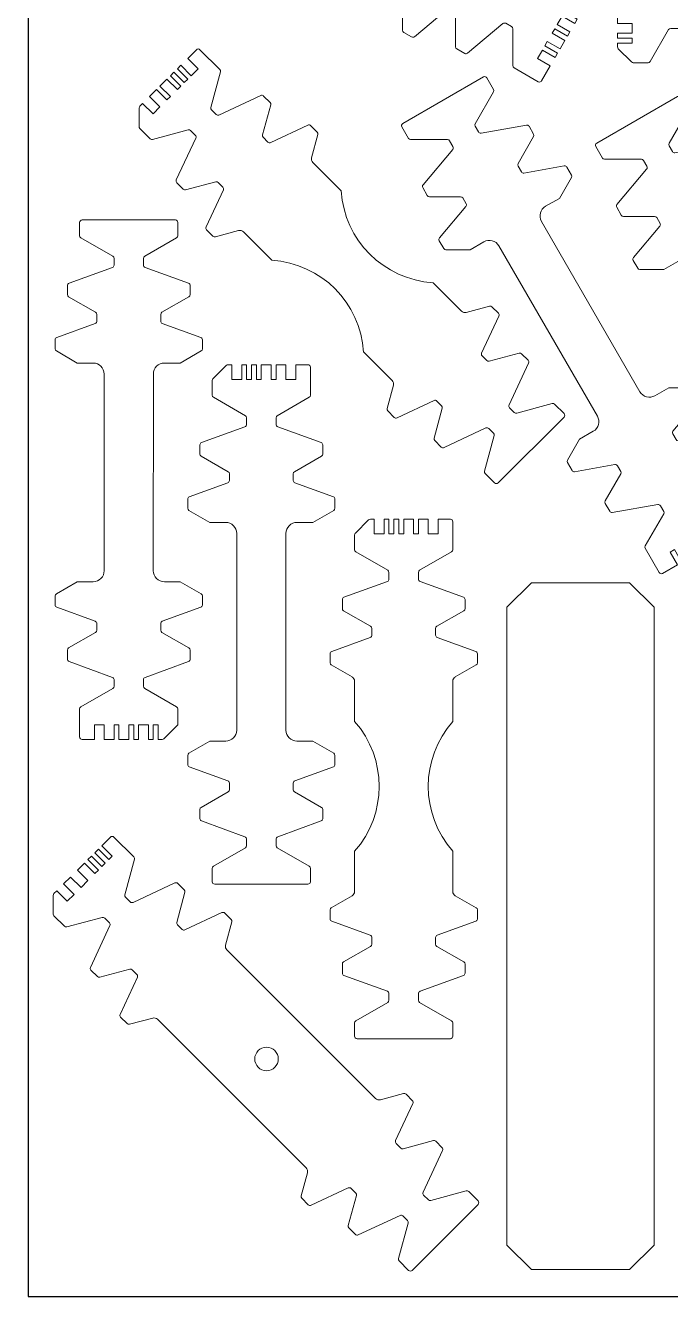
# Model space of a CAD drawing. Header units: millimetres. Extents: x -1 to 501, y 0 to 600.
# Drawn here: x -0.5 to 130.9, y 0 to 259.1 of the extents above; entities that cross this region are included whole.
import ezdxf

# ---------------------------------------------------------------- set-up
doc = ezdxf.new("R2010")
doc.units = ezdxf.units.MM
for name, color, linetype in [('Q3_NORMAL', 3, 'Continuous'), ('Q4_MEDIUM', 4, 'Continuous'), ('Q5_HIGH', 5, 'Continuous'), ('SHEET', 7, 'Continuous')]:
    doc.layers.add(name, color=color, linetype=linetype)

# ---------------------------------------------------------------- blocks, each defined once
blk = doc.blocks.new('CH_D4.8_L106__45deg__01')
at = {"layer": 'Q3_NORMAL', "color": 3, "lineweight": 13}
for p, q in [((-9.85, 50.09), (-7.15, 52.8)), ((-6.79, 52.94), (-6, 52.94)), ((7, 52.94), (9.5, 52.94))]:
    blk.add_line(p, q, dxfattribs=at)
at = {"layer": 'Q3_NORMAL', "color": 3, "linetype": 'Continuous', "lineweight": 13}
for p, q in [((10, 52.44), (10, 46.73)), ((-10, 49.74), (-10, 46.73)), ((-3, 42.11), (-3, 40.75)), ((3, 42.11), (3, 40.75)), ((-3.33, 40.28), (-12.17, 37.06)), ((3.33, 40.28), (12.17, 37.06)), ((-12.5, 36.59), (-12.5, 34.73)), ((12.5, 36.59), (12.5, 34.73)), ((-6.83, 28.86), (-14.67, 26.01)), ((-6.5, 30.69), (-6.5, 29.33)), ((6.5, 30.69), (6.5, 29.33)), ((6.83, 28.86), (14.67, 26.01)), ((-15, 25.54), (-15, 23.68)), ((15, 25.54), (15, 23.68)), ((-15, -28.54), (-15, -26.68)), ((15, -28.54), (15, -26.68)), ((-6.83, -31.86), (-14.67, -29.01)), ((6.83, -31.86), (14.67, -29.01)), ((-6.5, -33.69), (-6.5, -32.33)), ((6.5, -33.69), (6.5, -32.33)), ((-12.5, -39.59), (-12.5, -37.73)), ((12.5, -39.59), (12.5, -37.73)), ((-3.33, -43.28), (-12.17, -40.06)), ((3.33, -43.28), (12.17, -40.06)), ((-3, -45.11), (-3, -43.75)), ((3, -45.11), (3, -43.75)), ((-10, -52.44), (-10, -49.73)), ((10, -52.44), (10, -49.73)), ((9.5, -52.94), (-9.5, -52.94))]:
    blk.add_line(p, q, dxfattribs=at)
at = {"layer": 'Q3_NORMAL', "color": 3, "lineweight": 13}
for centre, start, end in [((-6.79, 52.44), 90, 135), ((9.5, 52.44), 0, 90), ((-9.5, 49.74), 135, 180)]:
    blk.add_arc(centre, 0.5, start, end, dxfattribs=at)
at = {"layer": 'Q3_NORMAL', "color": 3, "linetype": 'Continuous', "lineweight": 13}
for centre, start, end in [((-9.5, 46.73), 180, -120), ((9.5, 46.73), -60, 0), ((-3.5, 42.11), 0, 60), ((3.5, 42.11), 120, 180), ((-3.5, 40.75), -70, 0), ((3.5, 40.75), 180, -110), ((-12, 36.59), 110, 180), ((12, 36.59), 0, 70), ((-12, 34.73), 180, -120), ((12, 34.73), -60, 0), ((-7, 30.69), 0, 60), ((7, 30.69), 120, 180), ((-7, 29.33), -70, 0), ((7, 29.33), 180, -110), ((-14.5, 25.54), 110, 180), ((14.5, 25.54), 0, 70), ((-14.5, 23.68), 180, -120), ((14.5, 23.68), -60, 0), ((-14.5, -26.68), 120, 180), ((14.5, -26.68), 0, 60), ((-14.5, -28.54), 180, -110), ((14.5, -28.54), -70, 0), ((-7, -32.33), 0, 70), ((7, -32.33), 110, 180), ((-7, -33.69), -60, 0), ((7, -33.69), 180, -120), ((-12, -37.73), 120, 180), ((12, -37.73), 0, 60), ((-12, -39.59), 180, -110), ((12, -39.59), -70, 0), ((-3.5, -43.75), 0, 70), ((3.5, -43.75), 110, 180), ((-3.5, -45.11), -60, 0), ((3.5, -45.11), 180, -120), ((-9.5, -49.73), 120, 180), ((9.5, -49.73), 0, 60), ((-9.5, -52.44), 180, -90), ((9.5, -52.44), -90, 0)]:
    blk.add_arc(centre, 0.5, start, end, dxfattribs=at)
at = {"layer": 'Q4_MEDIUM', "color": 4, "linetype": 'Continuous', "lineweight": 13}
for p, q in [((-9.75, 46.3), (-3.25, 42.55)), ((9.75, 46.3), (3.25, 42.55)), ((-12.25, 34.3), (-6.75, 31.12)), ((12.25, 34.3), (6.75, 31.12)), ((-14.75, 23.24), (-10.5, 20.79)), ((14.75, 23.24), (10.5, 20.79)), ((-10, 19.92), (-10, -22.92)), ((10, 19.92), (10, -22.92)), ((-14.75, -26.24), (-10.5, -23.79)), ((14.75, -26.24), (10.5, -23.79)), ((-12.25, -37.3), (-6.75, -34.13)), ((12.25, -37.3), (6.75, -34.13)), ((-9.75, -49.3), (-3.25, -45.55)), ((9.75, -49.3), (3.25, -45.55))]:
    blk.add_line(p, q, dxfattribs=at)
for centre, start, end in [((-11, 19.92), 0, 60), ((11, 19.92), 120, 180), ((-11, -22.92), -60, 0), ((11, -22.92), 180, -120)]:
    blk.add_arc(centre, 1, start, end, dxfattribs=at)
at = {"layer": 'Q5_HIGH', "color": 5, "lineweight": 13}
for p, q in [((-6, 52.94), (-6, 49.94)), ((-4, 49.94), (-4, 52.94)), ((-4, 52.94), (-2, 52.94)), ((-2, 52.94), (-2, 49.94)), ((0, 49.94), (0, 52.94)), ((0, 52.94), (2, 52.94)), ((2, 52.94), (2, 49.94)), ((3, 49.94), (3, 52.94)), ((3, 52.94), (4, 52.94)), ((4, 52.94), (4, 49.94)), ((5, 49.94), (5, 52.94)), ((5, 52.94), (6, 52.94)), ((6, 52.94), (6, 49.94)), ((7, 49.94), (7, 52.94)), ((-6, 49.94), (-4, 49.94)), ((-2, 49.94), (0, 49.94)), ((2, 49.94), (3, 49.94)), ((4, 49.94), (5, 49.94)), ((6, 49.94), (7, 49.94))]:
    blk.add_line(p, q, dxfattribs=at)
at = {"layer": 'Q5_HIGH', "color": 5, "linetype": 'Continuous', "lineweight": 13}
blk.add_circle((0, -1.5), 2.4, dxfattribs=at)
blk = doc.blocks.new('STRIP_140x30__00deg__01')
at = {"layer": 'Q3_NORMAL', "color": 3, "lineweight": 13}
for p, q in [((-15, 65), (-10, 70)), ((-10, 70), (10, 70)), ((10, 70), (15, 65)), ((-15, -65), (-15, 65)), ((15, 65), (15, -65)), ((-10, -70), (-15, -65)), ((15, -65), (10, -70)), ((10, -70), (-10, -70))]:
    blk.add_line(p, q, dxfattribs=at)
blk = doc.blocks.new('NT_R20.00_L106__00deg__01')
at = {"layer": 'Q3_NORMAL', "color": 3, "lineweight": 13}
for p, q in [((-9.85, 50.09), (-7.15, 52.8)), ((-6.79, 52.94), (-6, 52.94)), ((7, 52.94), (9.5, 52.94))]:
    blk.add_line(p, q, dxfattribs=at)
at = {"layer": 'Q3_NORMAL', "color": 3, "linetype": 'Continuous', "lineweight": 13}
for p, q in [((10, 52.44), (10, 46.73)), ((-10, 49.74), (-10, 46.73)), ((-3, 42.11), (-3, 40.75)), ((3, 42.11), (3, 40.75)), ((-3.33, 40.28), (-12.17, 37.06)), ((3.33, 40.28), (12.17, 37.06)), ((-12.5, 36.59), (-12.5, 34.73)), ((12.5, 36.59), (12.5, 34.73)), ((-6.83, 28.86), (-14.67, 26.01)), ((-6.5, 30.69), (-6.5, 29.33)), ((6.5, 30.69), (6.5, 29.33)), ((6.83, 28.86), (14.67, 26.01)), ((-15, 25.54), (-15, 23.68)), ((15, 25.54), (15, 23.68)), ((-15, -28.54), (-15, -26.68)), ((15, -28.54), (15, -26.68)), ((-6.83, -31.86), (-14.67, -29.01)), ((6.83, -31.86), (14.67, -29.01)), ((-6.5, -33.69), (-6.5, -32.33)), ((6.5, -33.69), (6.5, -32.33)), ((-12.5, -39.59), (-12.5, -37.73)), ((12.5, -39.59), (12.5, -37.73)), ((-3.33, -43.28), (-12.17, -40.06)), ((3.33, -43.28), (12.17, -40.06)), ((-3, -45.11), (-3, -43.75)), ((3, -45.11), (3, -43.75)), ((-10, -52.44), (-10, -49.73)), ((10, -52.44), (10, -49.73)), ((9.5, -52.94), (-9.5, -52.94))]:
    blk.add_line(p, q, dxfattribs=at)
at = {"layer": 'Q3_NORMAL', "color": 3, "lineweight": 13}
for centre, start, end in [((-6.79, 52.44), 90, 135), ((9.5, 52.44), 0, 90), ((-9.5, 49.74), 135, 180)]:
    blk.add_arc(centre, 0.5, start, end, dxfattribs=at)
at = {"layer": 'Q3_NORMAL', "color": 3, "linetype": 'Continuous', "lineweight": 13}
for centre, start, end in [((-9.5, 46.73), 180, -120), ((9.5, 46.73), -60, 0), ((-3.5, 42.11), 0, 60), ((3.5, 42.11), 120, 180), ((-3.5, 40.75), -70, 0), ((3.5, 40.75), 180, -110), ((-12, 36.59), 110, 180), ((12, 36.59), 0, 70), ((-12, 34.73), 180, -120), ((12, 34.73), -60, 0), ((-7, 30.69), 0, 60), ((7, 30.69), 120, 180), ((-7, 29.33), -70, 0), ((7, 29.33), 180, -110), ((-14.5, 25.54), 110, 180), ((14.5, 25.54), 0, 70), ((-14.5, 23.68), 180, -120), ((14.5, 23.68), -60, 0), ((-14.5, -26.68), 120, 180), ((14.5, -26.68), 0, 60), ((-14.5, -28.54), 180, -110), ((14.5, -28.54), -70, 0), ((-7, -32.33), 0, 70), ((7, -32.33), 110, 180), ((-7, -33.69), -60, 0), ((7, -33.69), 180, -120), ((-12, -37.73), 120, 180), ((12, -37.73), 0, 60), ((-12, -39.59), 180, -110), ((12, -39.59), -70, 0), ((-3.5, -43.75), 0, 70), ((3.5, -43.75), 110, 180), ((-3.5, -45.11), -60, 0), ((3.5, -45.11), 180, -120), ((-9.5, -49.73), 120, 180), ((9.5, -49.73), 0, 60), ((-9.5, -52.44), 180, -90), ((9.5, -52.44), -90, 0)]:
    blk.add_arc(centre, 0.5, start, end, dxfattribs=at)
at = {"layer": 'Q4_MEDIUM', "color": 4, "linetype": 'Continuous', "lineweight": 13}
for p, q in [((-9.75, 46.3), (-3.25, 42.55)), ((9.75, 46.3), (3.25, 42.55)), ((-12.25, 34.3), (-6.75, 31.12)), ((12.25, 34.3), (6.75, 31.12)), ((-14.75, 23.24), (-10.5, 20.79)), ((14.75, 23.24), (10.5, 20.79)), ((-10, 19.92), (-10, 11.73)), ((10, 19.92), (10, 11.73)), ((-10, -22.92), (-10, -14.73)), ((10, -22.92), (10, -14.73)), ((-14.75, -26.24), (-10.5, -23.79)), ((14.75, -26.24), (10.5, -23.79)), ((-12.25, -37.3), (-6.75, -34.12)), ((12.25, -37.3), (6.75, -34.12)), ((-9.75, -49.3), (-3.25, -45.55)), ((9.75, -49.3), (3.25, -45.55))]:
    blk.add_line(p, q, dxfattribs=at)
for centre, start, end in [((-11, 19.92), 0, 60), ((11, 19.92), 120, 180), ((-11, -22.92), -60, 0), ((11, -22.92), 180, -120)]:
    blk.add_arc(centre, 1, start, end, dxfattribs=at)
at = {"layer": 'Q5_HIGH', "color": 5, "lineweight": 13}
for p, q in [((-6, 52.94), (-6, 49.94)), ((-4, 52.94), (-3, 52.94)), ((-4, 49.94), (-4, 52.94)), ((-3, 52.94), (-3, 49.94)), ((-2, 52.94), (-1, 52.94)), ((-2, 49.94), (-2, 52.94)), ((-1, 52.94), (-1, 49.94)), ((0, 52.94), (2, 52.94)), ((0, 49.94), (0, 52.94)), ((2, 52.94), (2, 49.94)), ((3, 49.94), (3, 52.94)), ((3, 52.94), (5, 52.94)), ((5, 52.94), (5, 49.94)), ((7, 49.94), (7, 52.94)), ((-6, 49.94), (-4, 49.94)), ((-3, 49.94), (-2, 49.94)), ((-1, 49.94), (0, 49.94)), ((2, 49.94), (3, 49.94)), ((5, 49.94), (7, 49.94))]:
    blk.add_line(p, q, dxfattribs=at)
at = {"layer": 'Q5_HIGH', "color": 5, "linetype": 'Continuous', "lineweight": 13}
for centre, start, end in [((-25, -1.5), -41.4096, 41.4096), ((25, -1.5), 138.5904, -138.5904)]:
    blk.add_arc(centre, 20, start, end, dxfattribs=at)
blk = doc.blocks.new('UT_L106__00deg__01')
at = {"layer": 'Q3_NORMAL', "color": 3, "lineweight": 13}
for p, q in [((-9.85, 50.09), (-7.15, 52.8)), ((-6.79, 52.94), (-6, 52.94)), ((7, 52.94), (9.5, 52.94))]:
    blk.add_line(p, q, dxfattribs=at)
at = {"layer": 'Q3_NORMAL', "color": 3, "linetype": 'Continuous', "lineweight": 13}
for p, q in [((10, 52.44), (10, 46.73)), ((-10, 49.74), (-10, 46.73)), ((-3, 42.11), (-3, 40.75)), ((3, 42.11), (3, 40.75)), ((-3.33, 40.28), (-12.17, 37.06)), ((3.33, 40.28), (12.17, 37.06)), ((-12.5, 36.59), (-12.5, 34.73)), ((12.5, 36.59), (12.5, 34.73)), ((-6.83, 28.86), (-14.67, 26.01)), ((-6.5, 30.69), (-6.5, 29.33)), ((6.5, 30.69), (6.5, 29.33)), ((6.83, 28.86), (14.67, 26.01)), ((-15, 25.54), (-15, 23.68)), ((15, 25.54), (15, 23.68)), ((-15, -28.54), (-15, -26.68)), ((15, -28.54), (15, -26.68)), ((-6.83, -31.86), (-14.67, -29.01)), ((6.83, -31.86), (14.67, -29.01)), ((-6.5, -33.69), (-6.5, -32.33)), ((6.5, -33.69), (6.5, -32.33)), ((-12.5, -39.59), (-12.5, -37.73)), ((12.5, -39.59), (12.5, -37.73)), ((-3.33, -43.28), (-12.17, -40.06)), ((3.33, -43.28), (12.17, -40.06)), ((-3, -45.11), (-3, -43.75)), ((3, -45.11), (3, -43.75)), ((-10, -52.44), (-10, -49.73)), ((10, -52.44), (10, -49.73)), ((9.5, -52.94), (-9.5, -52.94))]:
    blk.add_line(p, q, dxfattribs=at)
at = {"layer": 'Q3_NORMAL', "color": 3, "lineweight": 13}
for centre, start, end in [((-6.79, 52.44), 90, 135), ((9.5, 52.44), 0, 90), ((-9.5, 49.74), 135, 180)]:
    blk.add_arc(centre, 0.5, start, end, dxfattribs=at)
at = {"layer": 'Q3_NORMAL', "color": 3, "linetype": 'Continuous', "lineweight": 13}
for centre, start, end in [((-9.5, 46.73), 180, -120), ((9.5, 46.73), -60, 0), ((-3.5, 42.11), 0, 60), ((3.5, 42.11), 120, 180), ((-3.5, 40.75), -70, 0), ((3.5, 40.75), 180, -110), ((-12, 36.59), 110, 180), ((12, 36.59), 0, 70), ((-12, 34.73), 180, -120), ((12, 34.73), -60, 0), ((-7, 30.69), 0, 60), ((7, 30.69), 120, 180), ((-7, 29.33), -70, 0), ((7, 29.33), 180, -110), ((-14.5, 25.54), 110, 180), ((14.5, 25.54), 0, 70), ((-14.5, 23.68), 180, -120), ((14.5, 23.68), -60, 0), ((-14.5, -26.68), 120, 180), ((14.5, -26.68), 0, 60), ((-14.5, -28.54), 180, -110), ((14.5, -28.54), -70, 0), ((-7, -32.33), 0, 70), ((7, -32.33), 110, 180), ((-7, -33.69), -60, 0), ((7, -33.69), 180, -120), ((-12, -37.73), 120, 180), ((12, -37.73), 0, 60), ((-12, -39.59), 180, -110), ((12, -39.59), -70, 0), ((-3.5, -43.75), 0, 70), ((3.5, -43.75), 110, 180), ((-3.5, -45.11), -60, 0), ((3.5, -45.11), 180, -120), ((-9.5, -49.73), 120, 180), ((9.5, -49.73), 0, 60), ((-9.5, -52.44), 180, -90), ((9.5, -52.44), -90, 0)]:
    blk.add_arc(centre, 0.5, start, end, dxfattribs=at)
at = {"layer": 'Q4_MEDIUM', "color": 4, "linetype": 'Continuous', "lineweight": 13}
for p, q in [((-9.75, 46.3), (-3.25, 42.55)), ((9.75, 46.3), (3.25, 42.55)), ((-12.25, 34.3), (-6.75, 31.12)), ((12.25, 34.3), (6.75, 31.12)), ((-14.75, 23.24), (-10.5, 20.79)), ((-10.5, 20.79), (-7.25, 20.79)), ((10.5, 20.79), (7.25, 20.79)), ((14.75, 23.24), (10.5, 20.79)), ((-14.75, -26.24), (-10.5, -23.79)), ((-10.5, -23.79), (-7.26, -23.79)), ((10.5, -23.79), (7.26, -23.79)), ((14.75, -26.24), (10.5, -23.79)), ((-12.25, -37.3), (-6.75, -34.12)), ((12.25, -37.3), (6.75, -34.12)), ((-9.75, -49.3), (-3.25, -45.55)), ((9.75, -49.3), (3.25, -45.55))]:
    blk.add_line(p, q, dxfattribs=at)
at = {"layer": 'Q5_HIGH', "color": 5, "lineweight": 13}
for p, q in [((-6, 52.94), (-6, 49.94)), ((-4, 49.94), (-4, 52.94)), ((-4, 52.94), (-3, 52.94)), ((-3, 52.94), (-3, 49.94)), ((-2, 49.94), (-2, 52.94)), ((-2, 52.94), (-1, 52.94)), ((-1, 52.94), (-1, 49.94)), ((0, 49.94), (0, 52.94)), ((0, 52.94), (2, 52.94)), ((2, 52.94), (2, 49.94)), ((3, 49.94), (3, 52.94)), ((3, 52.94), (5, 52.94)), ((5, 52.94), (5, 49.94)), ((7, 49.94), (7, 52.94)), ((-6, 49.94), (-4, 49.94)), ((-3, 49.94), (-2, 49.94)), ((-1, 49.94), (0, 49.94)), ((2, 49.94), (3, 49.94)), ((5, 49.94), (7, 49.94))]:
    blk.add_line(p, q, dxfattribs=at)
at = {"layer": 'Q5_HIGH', "color": 5, "linetype": 'Continuous', "lineweight": 13}
for p, q in [((-5, 18.54), (-5.01, -21.54)), ((5, 18.54), (5.01, -21.54))]:
    blk.add_line(p, q, dxfattribs=at)
for centre, start, end in [((-7.25, 18.54), -0.0135, 90), ((7.25, 18.54), 90, -179.9865), ((-7.26, -21.54), -90, -0.0135), ((7.26, -21.54), -179.9865, -90)]:
    blk.add_arc(centre, 2.25, start, end, dxfattribs=at)
blk = doc.blocks.new('UT_L106__00deg__02')
at = {"layer": 'Q3_NORMAL', "color": 3, "lineweight": 13}
for p, q in [((-9.85, 50.09), (-7.15, 52.8)), ((-6.79, 52.94), (-6, 52.94)), ((7, 52.94), (9.5, 52.94))]:
    blk.add_line(p, q, dxfattribs=at)
at = {"layer": 'Q3_NORMAL', "color": 3, "linetype": 'Continuous', "lineweight": 13}
for p, q in [((10, 52.44), (10, 46.73)), ((-10, 49.74), (-10, 46.73)), ((-3, 42.11), (-3, 40.75)), ((3, 42.11), (3, 40.75)), ((-3.33, 40.28), (-12.17, 37.06)), ((3.33, 40.28), (12.17, 37.06)), ((-12.5, 36.59), (-12.5, 34.73)), ((12.5, 36.59), (12.5, 34.73)), ((-6.83, 28.86), (-14.67, 26.01)), ((-6.5, 30.69), (-6.5, 29.33)), ((6.5, 30.69), (6.5, 29.33)), ((6.83, 28.86), (14.67, 26.01)), ((-15, 25.54), (-15, 23.68)), ((15, 25.54), (15, 23.68)), ((-15, -28.54), (-15, -26.68)), ((15, -28.54), (15, -26.68)), ((-6.83, -31.86), (-14.67, -29.01)), ((6.83, -31.86), (14.67, -29.01)), ((-6.5, -33.69), (-6.5, -32.33)), ((6.5, -33.69), (6.5, -32.33)), ((-12.5, -39.59), (-12.5, -37.73)), ((12.5, -39.59), (12.5, -37.73)), ((-3.33, -43.28), (-12.17, -40.06)), ((3.33, -43.28), (12.17, -40.06)), ((-3, -45.11), (-3, -43.75)), ((3, -45.11), (3, -43.75)), ((-10, -52.44), (-10, -49.73)), ((10, -52.44), (10, -49.73)), ((9.5, -52.94), (-9.5, -52.94))]:
    blk.add_line(p, q, dxfattribs=at)
at = {"layer": 'Q3_NORMAL', "color": 3, "lineweight": 13}
for centre, start, end in [((-6.79, 52.44), 90, 135), ((9.5, 52.44), 0, 90), ((-9.5, 49.74), 135, 180)]:
    blk.add_arc(centre, 0.5, start, end, dxfattribs=at)
at = {"layer": 'Q3_NORMAL', "color": 3, "linetype": 'Continuous', "lineweight": 13}
for centre, start, end in [((-9.5, 46.73), 180, -120), ((9.5, 46.73), -60, 0), ((-3.5, 42.11), 0, 60), ((3.5, 42.11), 120, 180), ((-3.5, 40.75), -70, 0), ((3.5, 40.75), 180, -110), ((-12, 36.59), 110, 180), ((12, 36.59), 0, 70), ((-12, 34.73), 180, -120), ((12, 34.73), -60, 0), ((-7, 30.69), 0, 60), ((7, 30.69), 120, 180), ((-7, 29.33), -70, 0), ((7, 29.33), 180, -110), ((-14.5, 25.54), 110, 180), ((14.5, 25.54), 0, 70), ((-14.5, 23.68), 180, -120), ((14.5, 23.68), -60, 0), ((-14.5, -26.68), 120, 180), ((14.5, -26.68), 0, 60), ((-14.5, -28.54), 180, -110), ((14.5, -28.54), -70, 0), ((-7, -32.33), 0, 70), ((7, -32.33), 110, 180), ((-7, -33.69), -60, 0), ((7, -33.69), 180, -120), ((-12, -37.73), 120, 180), ((12, -37.73), 0, 60), ((-12, -39.59), 180, -110), ((12, -39.59), -70, 0), ((-3.5, -43.75), 0, 70), ((3.5, -43.75), 110, 180), ((-3.5, -45.11), -60, 0), ((3.5, -45.11), 180, -120), ((-9.5, -49.73), 120, 180), ((9.5, -49.73), 0, 60), ((-9.5, -52.44), 180, -90), ((9.5, -52.44), -90, 0)]:
    blk.add_arc(centre, 0.5, start, end, dxfattribs=at)
at = {"layer": 'Q4_MEDIUM', "color": 4, "linetype": 'Continuous', "lineweight": 13}
for p, q in [((-9.75, 46.3), (-3.25, 42.55)), ((9.75, 46.3), (3.25, 42.55)), ((-12.25, 34.3), (-6.75, 31.12)), ((12.25, 34.3), (6.75, 31.12)), ((-14.75, 23.24), (-10.5, 20.79)), ((-10.5, 20.79), (-7.25, 20.79)), ((10.5, 20.79), (7.25, 20.79)), ((14.75, 23.24), (10.5, 20.79)), ((-14.75, -26.24), (-10.5, -23.79)), ((-10.5, -23.79), (-7.26, -23.79)), ((10.5, -23.79), (7.26, -23.79)), ((14.75, -26.24), (10.5, -23.79)), ((-12.25, -37.3), (-6.75, -34.12)), ((12.25, -37.3), (6.75, -34.12)), ((-9.75, -49.3), (-3.25, -45.55)), ((9.75, -49.3), (3.25, -45.55))]:
    blk.add_line(p, q, dxfattribs=at)
at = {"layer": 'Q5_HIGH', "color": 5, "lineweight": 13}
for p, q in [((-6, 52.94), (-6, 49.94)), ((-5, 49.94), (-5, 52.94)), ((-5, 52.94), (-4, 52.94)), ((-4, 52.94), (-4, 49.94)), ((-2, 49.94), (-2, 52.94)), ((-2, 52.94), (-1, 52.94)), ((-1, 52.94), (-1, 49.94)), ((0, 49.94), (0, 52.94)), ((0, 52.94), (2, 52.94)), ((2, 52.94), (2, 49.94)), ((3, 49.94), (3, 52.94)), ((3, 52.94), (5, 52.94)), ((5, 52.94), (5, 49.94)), ((7, 49.94), (7, 52.94)), ((-6, 49.94), (-5, 49.94)), ((-4, 49.94), (-2, 49.94)), ((-1, 49.94), (0, 49.94)), ((2, 49.94), (3, 49.94)), ((5, 49.94), (7, 49.94))]:
    blk.add_line(p, q, dxfattribs=at)
at = {"layer": 'Q5_HIGH', "color": 5, "linetype": 'Continuous', "lineweight": 13}
for p, q in [((-5, 18.54), (-5.01, -21.54)), ((5, 18.54), (5.01, -21.54))]:
    blk.add_line(p, q, dxfattribs=at)
for centre, start, end in [((-7.25, 18.54), -0.0135, 90), ((7.25, 18.54), 90, -179.9865), ((-7.26, -21.54), -90, -0.0135), ((7.26, -21.54), -179.9865, -90)]:
    blk.add_arc(centre, 2.25, start, end, dxfattribs=at)
blk = doc.blocks.new('UT_L106__30deg__02')
at = {"layer": 'Q3_NORMAL', "color": 3, "lineweight": 13}
for p, q in [((-9.85, 50.09), (-7.15, 52.8)), ((-6.79, 52.94), (-6, 52.94)), ((6, 52.94), (9.5, 52.94))]:
    blk.add_line(p, q, dxfattribs=at)
at = {"layer": 'Q3_NORMAL', "color": 3, "linetype": 'Continuous', "lineweight": 13}
for p, q in [((10, 52.44), (10, 46.73)), ((-10, 49.74), (-10, 46.73)), ((-3, 42.11), (-3, 40.75)), ((3, 42.11), (3, 40.75)), ((-3.33, 40.28), (-12.17, 37.06)), ((3.33, 40.28), (12.17, 37.06)), ((-12.5, 36.59), (-12.5, 34.73)), ((12.5, 36.59), (12.5, 34.73)), ((-6.83, 28.86), (-14.67, 26.01)), ((-6.5, 30.69), (-6.5, 29.33)), ((6.5, 30.69), (6.5, 29.33)), ((6.83, 28.86), (14.67, 26.01)), ((-15, 25.54), (-15, 23.68)), ((15, 25.54), (15, 23.68)), ((-15, -28.54), (-15, -26.68)), ((15, -28.54), (15, -26.68)), ((-6.83, -31.86), (-14.67, -29.01)), ((6.83, -31.86), (14.67, -29.01)), ((-6.5, -33.69), (-6.5, -32.33)), ((6.5, -33.69), (6.5, -32.33)), ((-12.5, -39.59), (-12.5, -37.73)), ((12.5, -39.59), (12.5, -37.73)), ((-3.33, -43.28), (-12.17, -40.06)), ((3.33, -43.28), (12.17, -40.06)), ((-3, -45.11), (-3, -43.75)), ((3, -45.11), (3, -43.75)), ((-10, -52.44), (-10, -49.73)), ((10, -52.44), (10, -49.73)), ((9.5, -52.94), (-9.5, -52.94))]:
    blk.add_line(p, q, dxfattribs=at)
at = {"layer": 'Q3_NORMAL', "color": 3, "lineweight": 13}
for centre, start, end in [((-6.79, 52.44), 90, 135), ((9.5, 52.44), 0, 90), ((-9.5, 49.74), 135, -180)]:
    blk.add_arc(centre, 0.5, start, end, dxfattribs=at)
at = {"layer": 'Q3_NORMAL', "color": 3, "linetype": 'Continuous', "lineweight": 13}
for centre, start, end in [((-9.5, 46.73), -180, -120), ((9.5, 46.73), -60, 0), ((-3.5, 42.11), 0, 60), ((3.5, 42.11), 120, -180), ((-3.5, 40.75), -70, 0), ((3.5, 40.75), -180, -110), ((-12, 36.59), 110, -180), ((12, 36.59), 0, 70), ((-12, 34.73), -180, -120), ((12, 34.73), -60, 0), ((-7, 30.69), 0, 60), ((7, 30.69), 120, -180), ((-7, 29.33), -70, 0), ((7, 29.33), -180, -110), ((-14.5, 25.54), 110, -180), ((14.5, 25.54), 0, 70), ((-14.5, 23.68), -180, -120), ((14.5, 23.68), -60, 0), ((-14.5, -26.68), 120, -180), ((14.5, -26.68), 0, 60), ((-14.5, -28.54), -180, -110), ((14.5, -28.54), -70, 0), ((-7, -32.33), 0, 70), ((7, -32.33), 110, -180), ((-7, -33.69), -60, 0), ((7, -33.69), -180, -120), ((-12, -37.73), 120, -180), ((12, -37.73), 0, 60), ((-12, -39.59), -180, -110), ((12, -39.59), -70, 0), ((-3.5, -43.75), 0, 70), ((3.5, -43.75), 110, -180), ((-3.5, -45.11), -60, 0), ((3.5, -45.11), -180, -120), ((-9.5, -49.73), 120, -180), ((9.5, -49.73), 0, 60), ((-9.5, -52.44), -180, -90), ((9.5, -52.44), -90, 0)]:
    blk.add_arc(centre, 0.5, start, end, dxfattribs=at)
at = {"layer": 'Q4_MEDIUM', "color": 4, "linetype": 'Continuous', "lineweight": 13}
for p, q in [((-9.75, 46.3), (-3.25, 42.55)), ((9.75, 46.3), (3.25, 42.55)), ((-12.25, 34.3), (-6.75, 31.12)), ((12.25, 34.3), (6.75, 31.12)), ((-14.75, 23.24), (-10.5, 20.79)), ((-10.5, 20.79), (-7.25, 20.79)), ((10.5, 20.79), (7.25, 20.79)), ((14.75, 23.24), (10.5, 20.79)), ((-14.75, -26.24), (-10.5, -23.79)), ((-10.5, -23.79), (-7.26, -23.79)), ((10.5, -23.79), (7.26, -23.79)), ((14.75, -26.24), (10.5, -23.79)), ((-12.25, -37.3), (-6.75, -34.12)), ((12.25, -37.3), (6.75, -34.12)), ((-9.75, -49.3), (-3.25, -45.55)), ((9.75, -49.3), (3.25, -45.55))]:
    blk.add_line(p, q, dxfattribs=at)
at = {"layer": 'Q5_HIGH', "color": 5, "lineweight": 13}
for p, q in [((-6, 52.94), (-6, 49.94)), ((-5, 49.94), (-5, 52.94)), ((-5, 52.94), (-4, 52.94)), ((-4, 52.94), (-4, 49.94)), ((-2, 49.94), (-2, 52.94)), ((-2, 52.94), (0, 52.94)), ((0, 52.94), (0, 49.94)), ((1, 49.94), (1, 52.94)), ((1, 52.94), (2, 52.94)), ((2, 52.94), (2, 49.94)), ((3, 49.94), (3, 52.94)), ((3, 52.94), (4, 52.94)), ((4, 52.94), (4, 49.94)), ((6, 49.94), (6, 52.94)), ((-6, 49.94), (-5, 49.94)), ((-4, 49.94), (-2, 49.94)), ((0, 49.94), (1, 49.94)), ((2, 49.94), (3, 49.94)), ((4, 49.94), (6, 49.94))]:
    blk.add_line(p, q, dxfattribs=at)
at = {"layer": 'Q5_HIGH', "color": 5, "linetype": 'Continuous', "lineweight": 13}
for p, q in [((-5, 18.54), (-5.01, -21.54)), ((5, 18.54), (5.01, -21.54))]:
    blk.add_line(p, q, dxfattribs=at)
for centre, start, end in [((-7.25, 18.54), -0.0135, 90), ((7.25, 18.54), 90, -179.9865), ((-7.26, -21.54), -90, -0.0135), ((7.26, -21.54), -179.9865, -90)]:
    blk.add_arc(centre, 2.25, start, end, dxfattribs=at)
blk = doc.blocks.new('UT_L106__30deg__01')
at = {"layer": 'Q3_NORMAL', "color": 3, "lineweight": 13}
for p, q in [((-9.85, 50.09), (-7.15, 52.8)), ((-6.79, 52.94), (-6, 52.94)), ((6, 52.94), (9.5, 52.94))]:
    blk.add_line(p, q, dxfattribs=at)
at = {"layer": 'Q3_NORMAL', "color": 3, "linetype": 'Continuous', "lineweight": 13}
for p, q in [((10, 52.44), (10, 46.73)), ((-10, 49.74), (-10, 46.73)), ((-3, 42.11), (-3, 40.75)), ((3, 42.11), (3, 40.75)), ((-3.33, 40.28), (-12.17, 37.06)), ((3.33, 40.28), (12.17, 37.06)), ((-12.5, 36.59), (-12.5, 34.73)), ((12.5, 36.59), (12.5, 34.73)), ((-6.83, 28.86), (-14.67, 26.01)), ((-6.5, 30.69), (-6.5, 29.33)), ((6.5, 30.69), (6.5, 29.33)), ((6.83, 28.86), (14.67, 26.01)), ((-15, 25.54), (-15, 23.68)), ((15, 25.54), (15, 23.68)), ((-15, -28.54), (-15, -26.68)), ((15, -28.54), (15, -26.68)), ((-6.83, -31.86), (-14.67, -29.01)), ((6.83, -31.86), (14.67, -29.01)), ((-6.5, -33.69), (-6.5, -32.33)), ((6.5, -33.69), (6.5, -32.33)), ((-12.5, -39.59), (-12.5, -37.73)), ((12.5, -39.59), (12.5, -37.73)), ((-3.33, -43.28), (-12.17, -40.06)), ((3.33, -43.28), (12.17, -40.06)), ((-3, -45.11), (-3, -43.75)), ((3, -45.11), (3, -43.75)), ((-10, -52.44), (-10, -49.73)), ((10, -52.44), (10, -49.73)), ((9.5, -52.94), (-9.5, -52.94))]:
    blk.add_line(p, q, dxfattribs=at)
at = {"layer": 'Q3_NORMAL', "color": 3, "lineweight": 13}
for centre, start, end in [((-6.79, 52.44), 90, 135), ((9.5, 52.44), 0, 90), ((-9.5, 49.74), 135, -180)]:
    blk.add_arc(centre, 0.5, start, end, dxfattribs=at)
at = {"layer": 'Q3_NORMAL', "color": 3, "linetype": 'Continuous', "lineweight": 13}
for centre, start, end in [((-9.5, 46.73), -180, -120), ((9.5, 46.73), -60, 0), ((-3.5, 42.11), 0, 60), ((3.5, 42.11), 120, -180), ((-3.5, 40.75), -70, 0), ((3.5, 40.75), -180, -110), ((-12, 36.59), 110, -180), ((12, 36.59), 0, 70), ((-12, 34.73), -180, -120), ((12, 34.73), -60, 0), ((-7, 30.69), 0, 60), ((7, 30.69), 120, -180), ((-7, 29.33), -70, 0), ((7, 29.33), -180, -110), ((-14.5, 25.54), 110, -180), ((14.5, 25.54), 0, 70), ((-14.5, 23.68), -180, -120), ((14.5, 23.68), -60, 0), ((-14.5, -26.68), 120, -180), ((14.5, -26.68), 0, 60), ((-14.5, -28.54), -180, -110), ((14.5, -28.54), -70, 0), ((-7, -32.33), 0, 70), ((7, -32.33), 110, -180), ((-7, -33.69), -60, 0), ((7, -33.69), -180, -120), ((-12, -37.73), 120, -180), ((12, -37.73), 0, 60), ((-12, -39.59), -180, -110), ((12, -39.59), -70, 0), ((-3.5, -43.75), 0, 70), ((3.5, -43.75), 110, -180), ((-3.5, -45.11), -60, 0), ((3.5, -45.11), -180, -120), ((-9.5, -49.73), 120, -180), ((9.5, -49.73), 0, 60), ((-9.5, -52.44), -180, -90), ((9.5, -52.44), -90, 0)]:
    blk.add_arc(centre, 0.5, start, end, dxfattribs=at)
at = {"layer": 'Q4_MEDIUM', "color": 4, "linetype": 'Continuous', "lineweight": 13}
for p, q in [((-9.75, 46.3), (-3.25, 42.55)), ((9.75, 46.3), (3.25, 42.55)), ((-12.25, 34.3), (-6.75, 31.12)), ((12.25, 34.3), (6.75, 31.12)), ((-14.75, 23.24), (-10.5, 20.79)), ((-10.5, 20.79), (-7.25, 20.79)), ((10.5, 20.79), (7.25, 20.79)), ((14.75, 23.24), (10.5, 20.79)), ((-14.75, -26.24), (-10.5, -23.79)), ((-10.5, -23.79), (-7.26, -23.79)), ((10.5, -23.79), (7.26, -23.79)), ((14.75, -26.24), (10.5, -23.79)), ((-12.25, -37.3), (-6.75, -34.12)), ((12.25, -37.3), (6.75, -34.12)), ((-9.75, -49.3), (-3.25, -45.55)), ((9.75, -49.3), (3.25, -45.55))]:
    blk.add_line(p, q, dxfattribs=at)
at = {"layer": 'Q5_HIGH', "color": 5, "lineweight": 13}
for p, q in [((-6, 52.94), (-6, 49.94)), ((-4, 49.94), (-4, 52.94)), ((-4, 52.94), (-3, 52.94)), ((-3, 52.94), (-3, 49.94)), ((-1, 49.94), (-1, 52.94)), ((-1, 52.94), (1, 52.94)), ((1, 52.94), (1, 49.94)), ((2, 49.94), (2, 52.94)), ((2, 52.94), (3, 52.94)), ((3, 52.94), (3, 49.94)), ((4, 49.94), (4, 52.94)), ((4, 52.94), (5, 52.94)), ((5, 52.94), (5, 49.94)), ((6, 49.94), (6, 52.94)), ((-6, 49.94), (-4, 49.94)), ((-3, 49.94), (-1, 49.94)), ((1, 49.94), (2, 49.94)), ((3, 49.94), (4, 49.94)), ((5, 49.94), (6, 49.94))]:
    blk.add_line(p, q, dxfattribs=at)
at = {"layer": 'Q5_HIGH', "color": 5, "linetype": 'Continuous', "lineweight": 13}
for p, q in [((-5, 18.54), (-5.01, -21.54)), ((5, 18.54), (5.01, -21.54))]:
    blk.add_line(p, q, dxfattribs=at)
for centre, start, end in [((-7.25, 18.54), -0.0135, 90), ((7.25, 18.54), 90, -179.9865), ((-7.26, -21.54), -90, -0.0135), ((7.26, -21.54), -179.9865, -90)]:
    blk.add_arc(centre, 2.25, start, end, dxfattribs=at)
blk = doc.blocks.new('NT_R20.00_L106__45deg__03')
at = {"layer": 'Q3_NORMAL', "color": 3, "lineweight": 13}
for p, q in [((-9.85, 50.09), (-7.15, 52.8)), ((-6.79, 52.94), (-6, 52.94)), ((7, 52.94), (9.5, 52.94))]:
    blk.add_line(p, q, dxfattribs=at)
at = {"layer": 'Q3_NORMAL', "color": 3, "linetype": 'Continuous', "lineweight": 13}
for p, q in [((10, 52.44), (10, 46.73)), ((-10, 49.74), (-10, 46.73)), ((-3, 42.11), (-3, 40.75)), ((3, 42.11), (3, 40.75)), ((-3.33, 40.28), (-12.17, 37.06)), ((3.33, 40.28), (12.17, 37.06)), ((-12.5, 36.59), (-12.5, 34.73)), ((12.5, 36.59), (12.5, 34.73)), ((-6.83, 28.86), (-14.67, 26.01)), ((-6.5, 30.69), (-6.5, 29.33)), ((6.5, 30.69), (6.5, 29.33)), ((6.83, 28.86), (14.67, 26.01)), ((-15, 25.54), (-15, 23.68)), ((15, 25.54), (15, 23.68)), ((-15, -28.54), (-15, -26.68)), ((15, -28.54), (15, -26.68)), ((-6.83, -31.86), (-14.67, -29.01)), ((6.83, -31.86), (14.67, -29.01)), ((-6.5, -33.69), (-6.5, -32.33)), ((6.5, -33.69), (6.5, -32.33)), ((-12.5, -39.59), (-12.5, -37.73)), ((12.5, -39.59), (12.5, -37.73)), ((-3.33, -43.28), (-12.17, -40.06)), ((3.33, -43.28), (12.17, -40.06)), ((-3, -45.11), (-3, -43.75)), ((3, -45.11), (3, -43.75)), ((-10, -52.44), (-10, -49.73)), ((10, -52.44), (10, -49.73)), ((9.5, -52.94), (-9.5, -52.94))]:
    blk.add_line(p, q, dxfattribs=at)
at = {"layer": 'Q3_NORMAL', "color": 3, "lineweight": 13}
for centre, start, end in [((-6.79, 52.44), 90, 135), ((9.5, 52.44), 0, 90), ((-9.5, 49.74), 135, 180)]:
    blk.add_arc(centre, 0.5, start, end, dxfattribs=at)
at = {"layer": 'Q3_NORMAL', "color": 3, "linetype": 'Continuous', "lineweight": 13}
for centre, start, end in [((-9.5, 46.73), 180, -120), ((9.5, 46.73), -60, 0), ((-3.5, 42.11), 0, 60), ((3.5, 42.11), 120, 180), ((-3.5, 40.75), -70, 0), ((3.5, 40.75), 180, -110), ((-12, 36.59), 110, 180), ((12, 36.59), 0, 70), ((-12, 34.73), 180, -120), ((12, 34.73), -60, 0), ((-7, 30.69), 0, 60), ((7, 30.69), 120, 180), ((-7, 29.33), -70, 0), ((7, 29.33), 180, -110), ((-14.5, 25.54), 110, 180), ((14.5, 25.54), 0, 70), ((-14.5, 23.68), 180, -120), ((14.5, 23.68), -60, 0), ((-14.5, -26.68), 120, 180), ((14.5, -26.68), 0, 60), ((-14.5, -28.54), 180, -110), ((14.5, -28.54), -70, 0), ((-7, -32.33), 0, 70), ((7, -32.33), 110, 180), ((-7, -33.69), -60, 0), ((7, -33.69), 180, -120), ((-12, -37.73), 120, 180), ((12, -37.73), 0, 60), ((-12, -39.59), 180, -110), ((12, -39.59), -70, 0), ((-3.5, -43.75), 0, 70), ((3.5, -43.75), 110, 180), ((-3.5, -45.11), -60, 0), ((3.5, -45.11), 180, -120), ((-9.5, -49.73), 120, 180), ((9.5, -49.73), 0, 60), ((-9.5, -52.44), 180, -90), ((9.5, -52.44), -90, 0)]:
    blk.add_arc(centre, 0.5, start, end, dxfattribs=at)
at = {"layer": 'Q4_MEDIUM', "color": 4, "linetype": 'Continuous', "lineweight": 13}
for p, q in [((-9.75, 46.3), (-3.25, 42.55)), ((9.75, 46.3), (3.25, 42.55)), ((-12.25, 34.3), (-6.75, 31.12)), ((12.25, 34.3), (6.75, 31.12)), ((-14.75, 23.24), (-10.5, 20.79)), ((14.75, 23.24), (10.5, 20.79)), ((-10, 19.92), (-10, 11.73)), ((10, 19.92), (10, 11.73)), ((-10, -22.92), (-10, -14.73)), ((10, -22.92), (10, -14.73)), ((-14.75, -26.24), (-10.5, -23.79)), ((14.75, -26.24), (10.5, -23.79)), ((-12.25, -37.3), (-6.75, -34.13)), ((12.25, -37.3), (6.75, -34.13)), ((-9.75, -49.3), (-3.25, -45.55)), ((9.75, -49.3), (3.25, -45.55))]:
    blk.add_line(p, q, dxfattribs=at)
for centre, start, end in [((-11, 19.92), 0, 60), ((11, 19.92), 120, 180), ((-11, -22.92), -60, 0), ((11, -22.92), 180, -120)]:
    blk.add_arc(centre, 1, start, end, dxfattribs=at)
at = {"layer": 'Q5_HIGH', "color": 5, "lineweight": 13}
for p, q in [((-6, 52.94), (-6, 49.94)), ((-4, 49.94), (-4, 52.94)), ((-4, 52.94), (-2, 52.94)), ((-2, 52.94), (-2, 49.94)), ((-1, 49.94), (-1, 52.94)), ((-1, 52.94), (1, 52.94)), ((1, 52.94), (1, 49.94)), ((2, 49.94), (2, 52.94)), ((2, 52.94), (3, 52.94)), ((3, 52.94), (3, 49.94)), ((4, 49.94), (4, 52.94)), ((4, 52.94), (5, 52.94)), ((5, 52.94), (5, 49.94)), ((7, 49.94), (7, 52.94)), ((-6, 49.94), (-4, 49.94)), ((-2, 49.94), (-1, 49.94)), ((1, 49.94), (2, 49.94)), ((3, 49.94), (4, 49.94)), ((5, 49.94), (7, 49.94))]:
    blk.add_line(p, q, dxfattribs=at)
at = {"layer": 'Q5_HIGH', "color": 5, "linetype": 'Continuous', "lineweight": 13}
for centre, start, end in [((-25, -1.5), -41.4096, 41.4096), ((25, -1.5), 138.5904, -138.5904)]:
    blk.add_arc(centre, 20, start, end, dxfattribs=at)
blk = doc.blocks.new('UT_L106__90deg__02')
at = {"layer": 'Q3_NORMAL', "color": 3, "lineweight": 13}
for p, q in [((-9.85, 50.09), (-7.15, 52.8)), ((-6.79, 52.94), (-6, 52.94)), ((7, 52.94), (9.5, 52.94))]:
    blk.add_line(p, q, dxfattribs=at)
at = {"layer": 'Q3_NORMAL', "color": 3, "linetype": 'Continuous', "lineweight": 13}
for p, q in [((10, 52.44), (10, 46.73)), ((-10, 49.74), (-10, 46.73)), ((-3, 42.11), (-3, 40.75)), ((3, 42.11), (3, 40.75)), ((-3.33, 40.28), (-12.17, 37.06)), ((3.33, 40.28), (12.17, 37.06)), ((-12.5, 36.59), (-12.5, 34.73)), ((12.5, 36.59), (12.5, 34.73)), ((-6.83, 28.86), (-14.67, 26.01)), ((-6.5, 30.69), (-6.5, 29.33)), ((6.5, 30.69), (6.5, 29.33)), ((6.83, 28.86), (14.67, 26.01)), ((-15, 25.54), (-15, 23.68)), ((15, 25.54), (15, 23.68)), ((-15, -28.54), (-15, -26.68)), ((15, -28.54), (15, -26.68)), ((-6.83, -31.86), (-14.67, -29.01)), ((6.83, -31.86), (14.67, -29.01)), ((-6.5, -33.69), (-6.5, -32.33)), ((6.5, -33.69), (6.5, -32.33)), ((-12.5, -39.59), (-12.5, -37.73)), ((12.5, -39.59), (12.5, -37.73)), ((-3.33, -43.28), (-12.17, -40.06)), ((3.33, -43.28), (12.17, -40.06)), ((-3, -45.11), (-3, -43.75)), ((3, -45.11), (3, -43.75)), ((-10, -52.44), (-10, -49.73)), ((10, -52.44), (10, -49.73)), ((9.5, -52.94), (-9.5, -52.94))]:
    blk.add_line(p, q, dxfattribs=at)
at = {"layer": 'Q3_NORMAL', "color": 3, "lineweight": 13}
for centre, start, end in [((-6.79, 52.44), 90, 135), ((9.5, 52.44), 0, 90), ((-9.5, 49.74), 135, 180)]:
    blk.add_arc(centre, 0.5, start, end, dxfattribs=at)
at = {"layer": 'Q3_NORMAL', "color": 3, "linetype": 'Continuous', "lineweight": 13}
for centre, start, end in [((-9.5, 46.73), 180, -120), ((9.5, 46.73), -60, 0), ((-3.5, 42.11), 0, 60), ((3.5, 42.11), 120, 180), ((-3.5, 40.75), -70, 0), ((3.5, 40.75), 180, -110), ((-12, 36.59), 110, 180), ((12, 36.59), 0, 70), ((-12, 34.73), 180, -120), ((12, 34.73), -60, 0), ((-7, 30.69), 0, 60), ((7, 30.69), 120, 180), ((-7, 29.33), -70, 0), ((7, 29.33), 180, -110), ((-14.5, 25.54), 110, 180), ((14.5, 25.54), 0, 70), ((-14.5, 23.68), 180, -120), ((14.5, 23.68), -60, 0), ((-14.5, -26.68), 120, 180), ((14.5, -26.68), 0, 60), ((-14.5, -28.54), 180, -110), ((14.5, -28.54), -70, 0), ((-7, -32.33), 0, 70), ((7, -32.33), 110, 180), ((-7, -33.69), -60, 0), ((7, -33.69), 180, -120), ((-12, -37.73), 120, 180), ((12, -37.73), 0, 60), ((-12, -39.59), 180, -110), ((12, -39.59), -70, 0), ((-3.5, -43.75), 0, 70), ((3.5, -43.75), 110, 180), ((-3.5, -45.11), -60, 0), ((3.5, -45.11), 180, -120), ((-9.5, -49.73), 120, 180), ((9.5, -49.73), 0, 60), ((-9.5, -52.44), 180, -90), ((9.5, -52.44), -90, 0)]:
    blk.add_arc(centre, 0.5, start, end, dxfattribs=at)
at = {"layer": 'Q4_MEDIUM', "color": 4, "linetype": 'Continuous', "lineweight": 13}
for p, q in [((-9.75, 46.3), (-3.25, 42.55)), ((9.75, 46.3), (3.25, 42.55)), ((-12.25, 34.3), (-6.75, 31.12)), ((12.25, 34.3), (6.75, 31.12)), ((-14.75, 23.24), (-10.5, 20.79)), ((-10.5, 20.79), (-7.25, 20.79)), ((10.5, 20.79), (7.25, 20.79)), ((14.75, 23.24), (10.5, 20.79)), ((-14.75, -26.24), (-10.5, -23.79)), ((-10.5, -23.79), (-7.26, -23.79)), ((10.5, -23.79), (7.26, -23.79)), ((14.75, -26.24), (10.5, -23.79)), ((-12.25, -37.3), (-6.75, -34.12)), ((12.25, -37.3), (6.75, -34.12)), ((-9.75, -49.3), (-3.25, -45.55)), ((9.75, -49.3), (3.25, -45.55))]:
    blk.add_line(p, q, dxfattribs=at)
at = {"layer": 'Q5_HIGH', "color": 5, "lineweight": 13}
for p, q in [((-6, 52.94), (-6, 49.94)), ((-5, 49.94), (-5, 52.94)), ((-5, 52.94), (-4, 52.94)), ((-4, 52.94), (-4, 49.94)), ((-2, 49.94), (-2, 52.94)), ((-2, 52.94), (0, 52.94)), ((0, 52.94), (0, 49.94)), ((1, 49.94), (1, 52.94)), ((1, 52.94), (3, 52.94)), ((3, 52.94), (3, 49.94)), ((4, 49.94), (4, 52.94)), ((4, 52.94), (5, 52.94)), ((5, 52.94), (5, 49.94)), ((7, 49.94), (7, 52.94)), ((-6, 49.94), (-5, 49.94)), ((-4, 49.94), (-2, 49.94)), ((0, 49.94), (1, 49.94)), ((3, 49.94), (4, 49.94)), ((5, 49.94), (7, 49.94))]:
    blk.add_line(p, q, dxfattribs=at)
at = {"layer": 'Q5_HIGH', "color": 5, "linetype": 'Continuous', "lineweight": 13}
for p, q in [((-5, 18.54), (-5.01, -21.54)), ((5, 18.54), (5.01, -21.54))]:
    blk.add_line(p, q, dxfattribs=at)
for centre, start, end in [((-7.25, 18.54), -0.0135, 90), ((7.25, 18.54), 90, -179.9865), ((-7.26, -21.54), -90, -0.0135), ((7.26, -21.54), -179.9865, -90)]:
    blk.add_arc(centre, 2.25, start, end, dxfattribs=at)
blk = doc.blocks.new('UT_L106__60deg__01')
at = {"layer": 'Q3_NORMAL', "color": 3, "lineweight": 13}
for p, q in [((-9.85, 50.09), (-7.15, 52.8)), ((-6.79, 52.94), (-6, 52.94)), ((6, 52.94), (9.5, 52.94))]:
    blk.add_line(p, q, dxfattribs=at)
at = {"layer": 'Q3_NORMAL', "color": 3, "linetype": 'Continuous', "lineweight": 13}
for p, q in [((10, 52.44), (10, 46.73)), ((-10, 49.74), (-10, 46.73)), ((-3, 42.11), (-3, 40.75)), ((3, 42.11), (3, 40.75)), ((-3.33, 40.28), (-12.17, 37.06)), ((3.33, 40.28), (12.17, 37.06)), ((-12.5, 36.59), (-12.5, 34.73)), ((12.5, 36.59), (12.5, 34.73)), ((-6.83, 28.86), (-14.67, 26.01)), ((-6.5, 30.69), (-6.5, 29.33)), ((6.5, 30.69), (6.5, 29.33)), ((6.83, 28.86), (14.67, 26.01)), ((-15, 25.54), (-15, 23.68)), ((15, 25.54), (15, 23.68)), ((-15, -28.54), (-15, -26.68)), ((15, -28.54), (15, -26.68)), ((-6.83, -31.86), (-14.67, -29.01)), ((6.83, -31.86), (14.67, -29.01)), ((-6.5, -33.69), (-6.5, -32.33)), ((6.5, -33.69), (6.5, -32.33)), ((-12.5, -39.59), (-12.5, -37.73)), ((12.5, -39.59), (12.5, -37.73)), ((-3.33, -43.28), (-12.17, -40.06)), ((3.33, -43.28), (12.17, -40.06)), ((-3, -45.11), (-3, -43.75)), ((3, -45.11), (3, -43.75)), ((-10, -52.44), (-10, -49.73)), ((10, -52.44), (10, -49.73)), ((9.5, -52.94), (-9.5, -52.94))]:
    blk.add_line(p, q, dxfattribs=at)
at = {"layer": 'Q3_NORMAL', "color": 3, "lineweight": 13}
for centre, start, end in [((-6.79, 52.44), 90, 135), ((9.5, 52.44), 0, 90), ((-9.5, 49.74), 135, 180)]:
    blk.add_arc(centre, 0.5, start, end, dxfattribs=at)
at = {"layer": 'Q3_NORMAL', "color": 3, "linetype": 'Continuous', "lineweight": 13}
for centre, start, end in [((-9.5, 46.73), 180, -120), ((9.5, 46.73), -60, 0), ((-3.5, 42.11), 0, 60), ((3.5, 42.11), 120, 180), ((-3.5, 40.75), -70, 0), ((3.5, 40.75), 180, -110), ((-12, 36.59), 110, 180), ((12, 36.59), 0, 70), ((-12, 34.73), 180, -120), ((12, 34.73), -60, 0), ((-7, 30.69), 0, 60), ((7, 30.69), 120, 180), ((-7, 29.33), -70, 0), ((7, 29.33), 180, -110), ((-14.5, 25.54), 110, 180), ((14.5, 25.54), 0, 70), ((-14.5, 23.68), 180, -120), ((14.5, 23.68), -60, 0), ((-14.5, -26.68), 120, 180), ((14.5, -26.68), 0, 60), ((-14.5, -28.54), 180, -110), ((14.5, -28.54), -70, 0), ((-7, -32.33), 0, 70), ((7, -32.33), 110, 180), ((-7, -33.69), -60, 0), ((7, -33.69), 180, -120), ((-12, -37.73), 120, 180), ((12, -37.73), 0, 60), ((-12, -39.59), 180, -110), ((12, -39.59), -70, 0), ((-3.5, -43.75), 0, 70), ((3.5, -43.75), 110, 180), ((-3.5, -45.11), -60, 0), ((3.5, -45.11), 180, -120), ((-9.5, -49.73), 120, 180), ((9.5, -49.73), 0, 60), ((-9.5, -52.44), 180, -90), ((9.5, -52.44), -90, 0)]:
    blk.add_arc(centre, 0.5, start, end, dxfattribs=at)
at = {"layer": 'Q4_MEDIUM', "color": 4, "linetype": 'Continuous', "lineweight": 13}
for p, q in [((-9.75, 46.3), (-3.25, 42.55)), ((9.75, 46.3), (3.25, 42.55)), ((-12.25, 34.3), (-6.75, 31.12)), ((12.25, 34.3), (6.75, 31.12)), ((-14.75, 23.24), (-10.5, 20.79)), ((-10.5, 20.79), (-7.25, 20.79)), ((10.5, 20.79), (7.25, 20.79)), ((14.75, 23.24), (10.5, 20.79)), ((-14.75, -26.24), (-10.5, -23.79)), ((-10.5, -23.79), (-7.26, -23.79)), ((10.5, -23.79), (7.26, -23.79)), ((14.75, -26.24), (10.5, -23.79)), ((-12.25, -37.3), (-6.75, -34.12)), ((12.25, -37.3), (6.75, -34.12)), ((-9.75, -49.3), (-3.25, -45.55)), ((9.75, -49.3), (3.25, -45.55))]:
    blk.add_line(p, q, dxfattribs=at)
at = {"layer": 'Q5_HIGH', "color": 5, "lineweight": 13}
for p, q in [((-6, 52.94), (-6, 49.94)), ((-5, 49.94), (-5, 52.94)), ((-5, 52.94), (-4, 52.94)), ((-4, 52.94), (-4, 49.94)), ((-2, 49.94), (-2, 52.94)), ((-2, 52.94), (-1, 52.94)), ((-1, 52.94), (-1, 49.94)), ((0, 49.94), (0, 52.94)), ((0, 52.94), (2, 52.94)), ((2, 52.94), (2, 49.94)), ((3, 49.94), (3, 52.94)), ((3, 52.94), (4, 52.94)), ((4, 52.94), (4, 49.94)), ((6, 49.94), (6, 52.94)), ((-6, 49.94), (-5, 49.94)), ((-4, 49.94), (-2, 49.94)), ((-1, 49.94), (0, 49.94)), ((2, 49.94), (3, 49.94)), ((4, 49.94), (6, 49.94))]:
    blk.add_line(p, q, dxfattribs=at)
at = {"layer": 'Q5_HIGH', "color": 5, "linetype": 'Continuous', "lineweight": 13}
for p, q in [((-5, 18.54), (-5.01, -21.54)), ((5, 18.54), (5.01, -21.54))]:
    blk.add_line(p, q, dxfattribs=at)
for centre, start, end in [((-7.25, 18.54), -0.0135, 90), ((7.25, 18.54), 90, -179.9865), ((-7.26, -21.54), -90, -0.0135), ((7.26, -21.54), -179.9865, -90)]:
    blk.add_arc(centre, 2.25, start, end, dxfattribs=at)

msp = doc.modelspace()

# ---------------------------------------------------------------- linework, layer by layer
at = {"layer": 'SHEET', "color": 7}
for p, q in [((0, 600), (0, 0)), ((0, 0), (500, 0))]:
    msp.add_line(p, q, dxfattribs=at)

# ---------------------------------------------------------------- block references
for name, p, rotation in [('UT_L106__60deg__01', (63.5, 282.5), 240), ('UT_L106__90deg__02', (173, 261.5), 90), ('NT_R20.00_L106__45deg__03', (65, 210), 45), ('UT_L106__30deg__01', (111, 198), 210), ('UT_L106__30deg__02', (150.5, 194), 210), ('UT_L106__00deg__02', (20.5, 166.5), 180), ('CH_D4.8_L106__45deg__01', (47.5, 49.5), 45)]:
    msp.add_blockref(name, p, dxfattribs=dict(rotation=rotation))
for name, p in [('UT_L106__00deg__01', (47.5, 137)), ('NT_R20.00_L106__00deg__01', (76.5, 105.5)), ('STRIP_140x30__00deg__01', (112.5, 75.5))]:
    msp.add_blockref(name, p)

doc.saveas('drawing.dxf')
